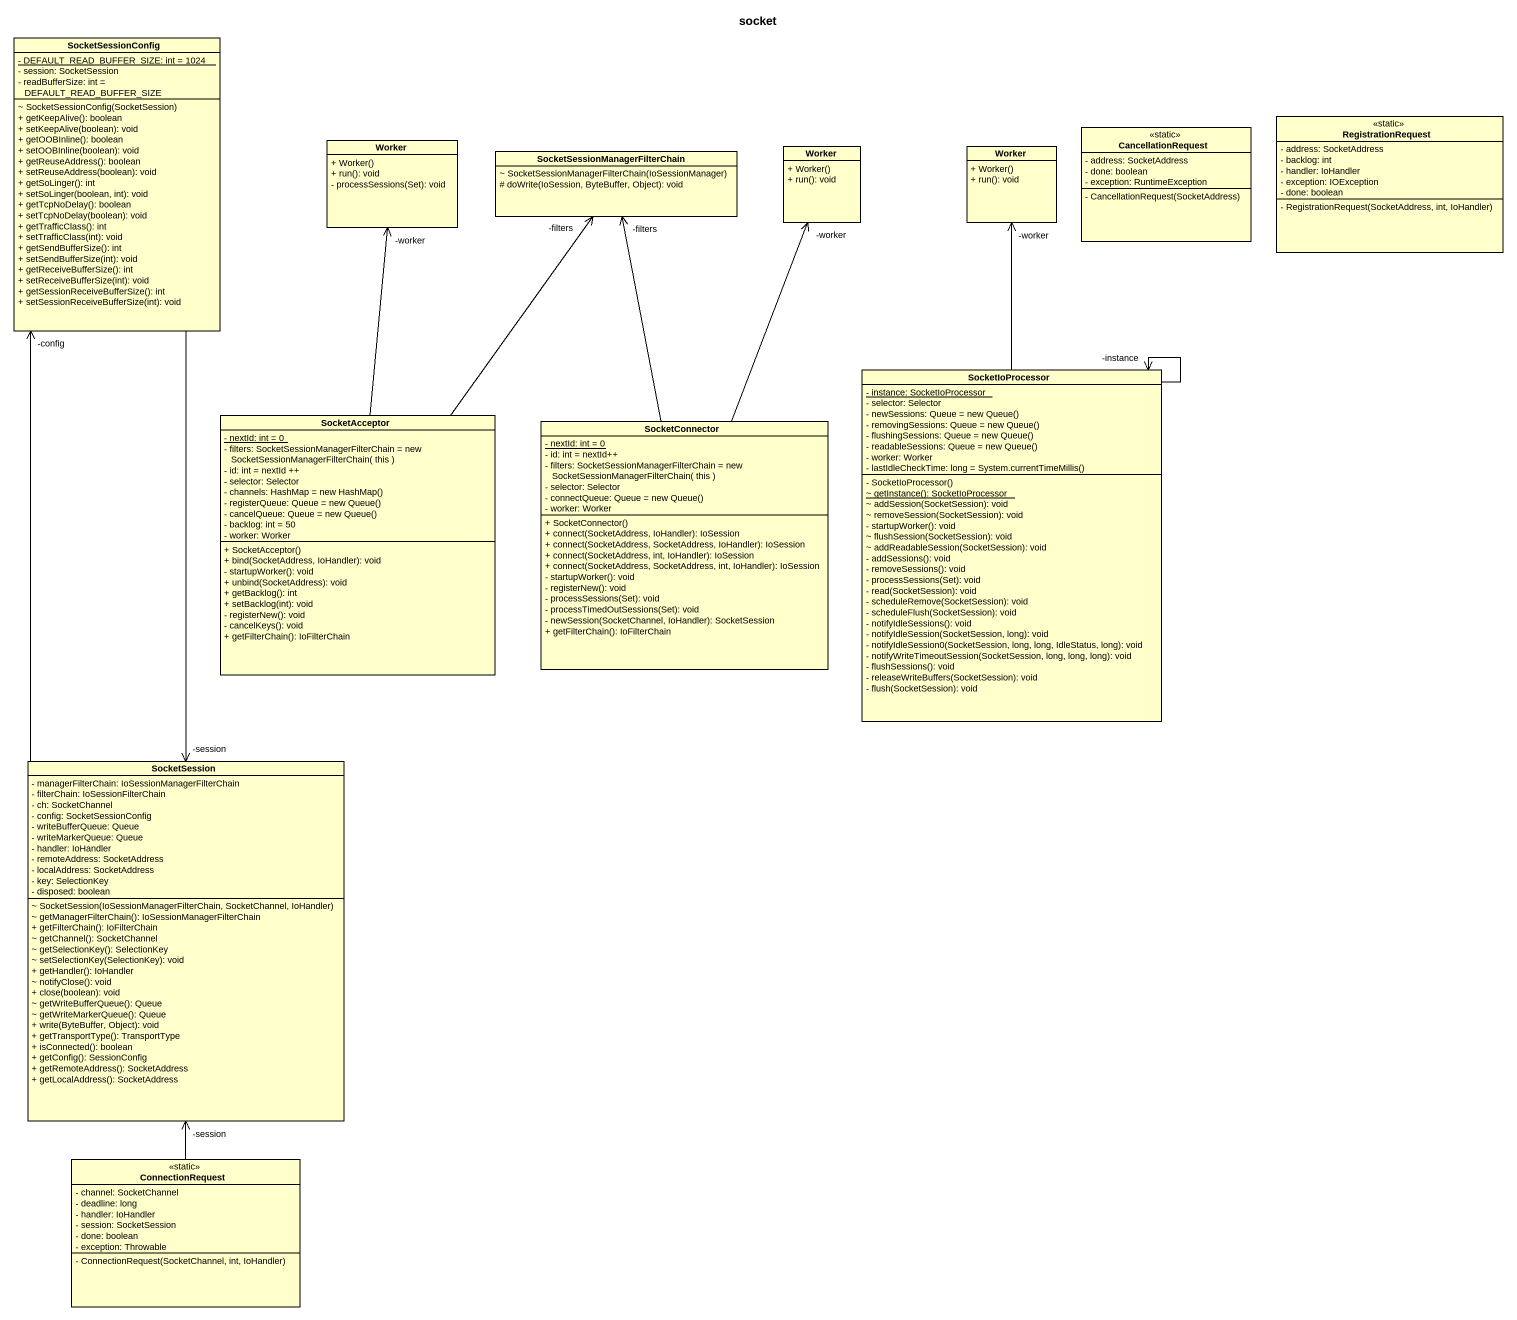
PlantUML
@startuml
title socket
hide circle
hide empty members
skinparam classAttributeIconSize 0
class SocketSessionConfig {
  {static} - DEFAULT_READ_BUFFER_SIZE: int = 1024
  - session: SocketSession
  - readBufferSize: int = DEFAULT_READ_BUFFER_SIZE
  ~ SocketSessionConfig(SocketSession)
  + getKeepAlive(): boolean
  + setKeepAlive(boolean): void
  + getOOBInline(): boolean
  + setOOBInline(boolean): void
  + getReuseAddress(): boolean
  + setReuseAddress(boolean): void
  + getSoLinger(): int
  + setSoLinger(boolean, int): void
  + getTcpNoDelay(): boolean
  + setTcpNoDelay(boolean): void
  + getTrafficClass(): int
  + setTrafficClass(int): void
  + getSendBufferSize(): int
  + setSendBufferSize(int): void
  + getReceiveBufferSize(): int
  + setReceiveBufferSize(int): void
  + getSessionReceiveBufferSize(): int
  + setSessionReceiveBufferSize(int): void
}
class Worker {
  + Worker()
  + run(): void
  - processSessions(Set): void
}
class "Worker" as Worker_2 {
  + Worker()
  + run(): void
}
class "Worker" as Worker_3 {
  + Worker()
  + run(): void
}
class CancellationRequest <<static>> {
  - address: SocketAddress
  - done: boolean
  - exception: RuntimeException
  - CancellationRequest(SocketAddress)
}
class RegistrationRequest <<static>> {
  - address: SocketAddress
  - backlog: int
  - handler: IoHandler
  - exception: IOException
  - done: boolean
  - RegistrationRequest(SocketAddress, int, IoHandler)
}
class "SocketSessionManagerFilterChain" as SocketSessionManagerFilterCh {
  ~ SocketSessionManagerFilterChain(IoSessionManager)
  # doWrite(IoSession, ByteBuffer, Object): void
}
class SocketIoProcessor {
  {static} - instance: SocketIoProcessor
  - selector: Selector
  {field} - newSessions: Queue = new Queue()
  {field} - removingSessions: Queue = new Queue()
  {field} - flushingSessions: Queue = new Queue()
  {field} - readableSessions: Queue = new Queue()
  - worker: Worker
  {field} - lastIdleCheckTime: long = System.currentTimeMillis()
  - SocketIoProcessor()
  {static} ~ getInstance(): SocketIoProcessor
  ~ addSession(SocketSession): void
  ~ removeSession(SocketSession): void
  - startupWorker(): void
  ~ flushSession(SocketSession): void
  ~ addReadableSession(SocketSession): void
  - addSessions(): void
  - removeSessions(): void
  - processSessions(Set): void
  - read(SocketSession): void
  - scheduleRemove(SocketSession): void
  - scheduleFlush(SocketSession): void
  - notifyIdleSessions(): void
  - notifyIdleSession(SocketSession, long): void
  - notifyIdleSession0(SocketSession, long, long, IdleStatus, long): void
  - notifyWriteTimeoutSession(SocketSession, long, long, long): void
  - flushSessions(): void
  - releaseWriteBuffers(SocketSession): void
  - flush(SocketSession): void
}
class SocketAcceptor {
  {static} - nextId: int = 0
  {field} - filters: SocketSessionManagerFilterChain = new SocketSessionManagerFilterChain( this )
  - id: int = nextId ++
  - selector: Selector
  {field} - channels: HashMap = new HashMap()
  {field} - registerQueue: Queue = new Queue()
  {field} - cancelQueue: Queue = new Queue()
  - backlog: int = 50
  - worker: Worker
  + SocketAcceptor()
  + bind(SocketAddress, IoHandler): void
  - startupWorker(): void
  + unbind(SocketAddress): void
  + getBacklog(): int
  + setBacklog(int): void
  - registerNew(): void
  - cancelKeys(): void
  + getFilterChain(): IoFilterChain
}
class SocketConnector {
  {static} - nextId: int = 0
  - id: int = nextId++
  {field} - filters: SocketSessionManagerFilterChain = new SocketSessionManagerFilterChain( this )
  - selector: Selector
  {field} - connectQueue: Queue = new Queue()
  - worker: Worker
  + SocketConnector()
  + connect(SocketAddress, IoHandler): IoSession
  + connect(SocketAddress, SocketAddress, IoHandler): IoSession
  + connect(SocketAddress, int, IoHandler): IoSession
  + connect(SocketAddress, SocketAddress, int, IoHandler): IoSession
  - startupWorker(): void
  - registerNew(): void
  - processSessions(Set): void
  - processTimedOutSessions(Set): void
  - newSession(SocketChannel, IoHandler): SocketSession
  + getFilterChain(): IoFilterChain
}
class SocketSession {
  - managerFilterChain: IoSessionManagerFilterChain
  - filterChain: IoSessionFilterChain
  - ch: SocketChannel
  - config: SocketSessionConfig
  - writeBufferQueue: Queue
  - writeMarkerQueue: Queue
  - handler: IoHandler
  - remoteAddress: SocketAddress
  - localAddress: SocketAddress
  - key: SelectionKey
  - disposed: boolean
  ~ SocketSession(IoSessionManagerFilterChain, SocketChannel, IoHandler)
  ~ getManagerFilterChain(): IoSessionManagerFilterChain
  + getFilterChain(): IoFilterChain
  ~ getChannel(): SocketChannel
  ~ getSelectionKey(): SelectionKey
  ~ setSelectionKey(SelectionKey): void
  + getHandler(): IoHandler
  ~ notifyClose(): void
  + close(boolean): void
  ~ getWriteBufferQueue(): Queue
  ~ getWriteMarkerQueue(): Queue
  + write(ByteBuffer, Object): void
  + getTransportType(): TransportType
  + isConnected(): boolean
  + getConfig(): SessionConfig
  + getRemoteAddress(): SocketAddress
  + getLocalAddress(): SocketAddress
}
class ConnectionRequest <<static>> {
  - channel: SocketChannel
  - deadline: long
  - handler: IoHandler
  - session: SocketSession
  - done: boolean
  - exception: Throwable
  - ConnectionRequest(SocketChannel, int, IoHandler)
}
SocketSessionConfig --> "-session" SocketSession
SocketIoProcessor -up-> "-worker" Worker_3
SocketIoProcessor --> "-instance" SocketIoProcessor
SocketAcceptor -up-> "-worker" Worker
SocketAcceptor -up-> "-filters" SocketSessionManagerFilterCh
SocketConnector -up-> "-worker" Worker_2
SocketConnector -up-> "-filters" SocketSessionManagerFilterCh
SocketSession -up-> "-config" SocketSessionConfig
ConnectionRequest -up-> "-session" SocketSession
@enduml
